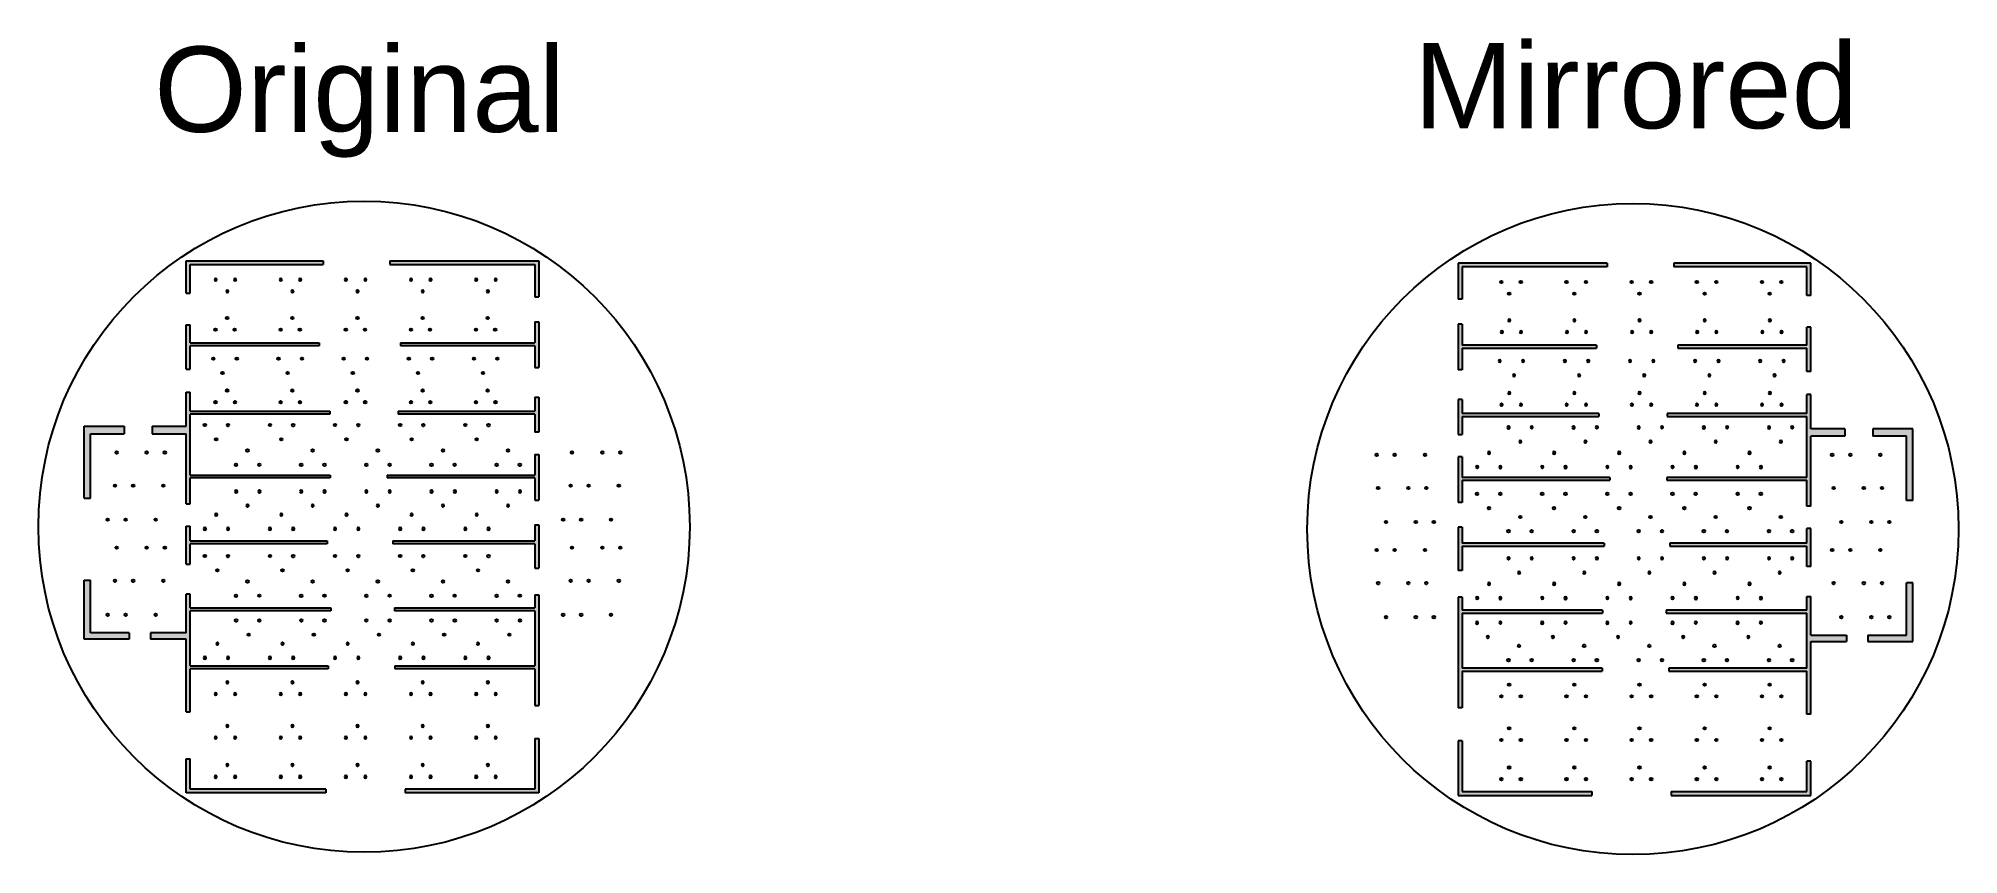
# Model space of a CAD drawing. Header units: inches. Extents: x 31 to 294832, y -349 to 124998.
import ezdxf

# ---------------------------------------------------------------- set-up
doc = ezdxf.new("R2010")
doc.units = ezdxf.units.IN
doc.header["$MEASUREMENT"] = 0
doc.styles.get("Standard").update_dxf_attribs({"font": 'arial.ttf'})

# ---------------------------------------------------------------- blocks, each defined once
blk = doc.blocks.new('*U144')
h = blk.add_hatch(color=256)
h.dxf.hatch_style = 1
edge = h.paths.add_edge_path()
edge.add_arc((-1494, -897), 195, 0, 360)
edge = h.paths.add_edge_path()
edge.add_arc((1494, -897), 195, 0, 360)
edge = h.paths.add_edge_path()
edge.add_arc((300, 897), 195, 0, 360)
for centre in [(300, 897), (-1494, -897), (1494, -897)]:
    blk.add_circle(centre, 195)
blk = doc.blocks.new('*U119')
at = {"color": 0, "linetype": 'ByBlock', "lineweight": -2, "transparency": 16777216}
for p in [(0, 0), (10000, 0), (20000, 0), (30000, 0), (40000, 0)]:
    blk.add_blockref('*U144', p, dxfattribs=at)
blk = doc.blocks.new('*U120')
h = blk.add_hatch(color=256)
h.dxf.hatch_style = 1
edge = h.paths.add_edge_path()
edge.add_arc((1468, -894), 195, 0, 360)
edge = h.paths.add_edge_path()
edge.add_arc((-1468, -894), 195, 0, 360)
edge = h.paths.add_edge_path()
edge.add_arc((323, 894), 195, 0, 360)
for centre in [(323, 894), (-1468, -894), (1468, -894)]:
    blk.add_circle(centre, 195)
blk = doc.blocks.new('*U117')
at = {"color": 0, "linetype": 'ByBlock', "lineweight": -2, "transparency": 16777216}
for p in [(0, 0), (10000, 0), (20000, 0), (30000, 0), (40000, 0)]:
    blk.add_blockref('*U120', p, dxfattribs=at)
blk = doc.blocks.new('*U118')
h = blk.add_hatch(color=256)
h.dxf.hatch_style = 1
edge = h.paths.add_edge_path()
edge.add_arc((1794, 1096), 195, 0, 360)
edge = h.paths.add_edge_path()
edge.add_arc((-1794, 1096), 195, 0, 360)
edge = h.paths.add_edge_path()
edge.add_arc((-400, -1096), 195, 0, 360)
for centre in [(-1794, 1096), (1794, 1096), (-400, -1096)]:
    blk.add_circle(centre, 195)
blk = doc.blocks.new('*U121')
at = {"color": 0, "linetype": 'ByBlock', "lineweight": -2, "transparency": 16777216}
for p in [(0, 0), (10000, 0), (20000, 0), (30000, 0), (40000, 0)]:
    blk.add_blockref('*U118', p, dxfattribs=at)
blk = doc.blocks.new('*U122')
h = blk.add_hatch(color=256)
h.dxf.hatch_style = 1
edge = h.paths.add_edge_path()
edge.add_arc((1490, -893), 195, 0, 360)
edge = h.paths.add_edge_path()
edge.add_arc((-1490, -893), 195, 0, 360)
edge = h.paths.add_edge_path()
edge.add_arc((301, 893), 195, 0, 360)
for centre in [(301, 893), (-1490, -893), (1490, -893)]:
    blk.add_circle(centre, 195)
blk = doc.blocks.new('*U127')
at = {"color": 0, "linetype": 'ByBlock', "lineweight": -2, "transparency": 16777216}
for p in [(0, 0), (10000, 0), (20000, 0), (30000, 0), (40000, 0)]:
    blk.add_blockref('*U122', p, dxfattribs=at)
blk = doc.blocks.new('*U128')
h = blk.add_hatch(color=256)
h.dxf.hatch_style = 1
edge = h.paths.add_edge_path()
edge.add_arc((-1786, -1099), 195, 0, 360)
edge = h.paths.add_edge_path()
edge.add_arc((1786, -1088), 195, 0, 360)
edge = h.paths.add_edge_path()
edge.add_arc((-34, 1099), 195, 0, 360)
for centre in [(-34, 1099), (-1786, -1099), (1786, -1088)]:
    blk.add_circle(centre, 195)
blk = doc.blocks.new('*U129')
at = {"color": 0, "linetype": 'ByBlock', "lineweight": -2, "transparency": 16777216}
for p in [(0, 0), (10000, 0), (20000, 0), (30000, 0), (40000, 0)]:
    blk.add_blockref('*U128', p, dxfattribs=at)
blk = doc.blocks.new('*U130')
h = blk.add_hatch(color=256)
h.dxf.hatch_style = 1
edge = h.paths.add_edge_path()
edge.add_arc((-1783, 1095), 195, 0, 360)
edge = h.paths.add_edge_path()
edge.add_arc((-34, -1095), 195, 0, 360)
edge = h.paths.add_edge_path()
edge.add_arc((1783, 1091), 195, 0, 360)
for centre in [(-1783, 1095), (1783, 1091), (-34, -1095)]:
    blk.add_circle(centre, 195)
blk = doc.blocks.new('*U126')
at = {"color": 0, "linetype": 'ByBlock', "lineweight": -2, "transparency": 16777216}
for p in [(0, 0), (10000, 0), (20000, 0), (30000, 0), (40000, 0)]:
    blk.add_blockref('*U130', p, dxfattribs=at)
blk = doc.blocks.new('*U131')
for centre in [(-40, 1099), (-1787, -1099), (1787, -1088)]:
    blk.add_circle(centre, 195)
blk = doc.blocks.new('*U133')
at = {"color": 0, "linetype": 'ByBlock', "lineweight": -2, "transparency": 16777216}
for p in [(0, 0), (10000, 0), (20000, 0), (30000, 0), (40000, 0)]:
    blk.add_blockref('*U131', p, dxfattribs=at)
blk = doc.blocks.new('*U132')
h = blk.add_hatch(color=256)
h.dxf.hatch_style = 1
edge = h.paths.add_edge_path()
edge.add_arc((-34, -1095), 195, 0, 360)
edge = h.paths.add_edge_path()
edge.add_arc((1783, 1091), 195, 0, 360)
edge = h.paths.add_edge_path()
edge.add_arc((-1783, 1095), 195, 0, 360)
for centre in [(-1783, 1095), (1783, 1091), (-34, -1095)]:
    blk.add_circle(centre, 195)
blk = doc.blocks.new('*U134')
at = {"color": 0, "linetype": 'ByBlock', "lineweight": -2, "transparency": 16777216}
for p in [(0, 0), (10000, 0), (20000, 0), (30000, 0), (40000, 0)]:
    blk.add_blockref('*U132', p, dxfattribs=at)
blk = doc.blocks.new('*U135')
h = blk.add_hatch(color=256)
h.dxf.hatch_style = 1
edge = h.paths.add_edge_path()
edge.add_arc((-1783, 1095), 195, 0, 360)
edge = h.paths.add_edge_path()
edge.add_arc((1783, 1091), 195, 0, 360)
edge = h.paths.add_edge_path()
edge.add_arc((151, -1095), 195, 0, 360)
for centre in [(-1783, 1095), (1783, 1091), (151, -1095)]:
    blk.add_circle(centre, 195)
blk = doc.blocks.new('*U136')
at = {"color": 0, "linetype": 'ByBlock', "lineweight": -2, "transparency": 16777216}
for p in [(0, 0), (10000, 0), (20000, 0), (30000, 0), (40000, 0)]:
    blk.add_blockref('*U135', p, dxfattribs=at)
blk = doc.blocks.new('*U123')
h = blk.add_hatch(color=256)
h.dxf.hatch_style = 1
edge = h.paths.add_edge_path()
edge.add_arc((145, -1099), 195, 0, 360)
edge = h.paths.add_edge_path()
edge.add_arc((1787, 1088), 195, 0, 360)
edge = h.paths.add_edge_path()
edge.add_arc((-1787, 1099), 195, 0, 360)
for centre in [(-1787, 1099), (1787, 1088), (145, -1099)]:
    blk.add_circle(centre, 195)
blk = doc.blocks.new('*U124')
at = {"color": 0, "linetype": 'ByBlock', "lineweight": -2, "transparency": 16777216}
for p in [(0, 0), (10000, 0), (20000, 0), (30000, 0), (40000, 0)]:
    blk.add_blockref('*U123', p, dxfattribs=at)
blk = doc.blocks.new('*U125')
h = blk.add_hatch(color=256)
h.dxf.hatch_style = 1
edge = h.paths.add_edge_path()
edge.add_arc((-1786, -1099), 195, 0, 360)
edge = h.paths.add_edge_path()
edge.add_arc((1786, -1088), 195, 0, 360)
edge = h.paths.add_edge_path()
edge.add_arc((-34, 1099), 195, 0, 360)
for centre in [(-34, 1099), (-1786, -1099), (1786, -1088)]:
    blk.add_circle(centre, 195)
blk = doc.blocks.new('*U113')
at = {"color": 0, "linetype": 'ByBlock', "lineweight": -2, "transparency": 16777216}
for p in [(0, 0), (10000, 0), (20000, 0), (30000, 0), (40000, 0)]:
    blk.add_blockref('*U125', p, dxfattribs=at)
blk = doc.blocks.new('*U115')
h = blk.add_hatch(color=256)
h.dxf.hatch_style = 1
edge = h.paths.add_edge_path()
edge.add_arc((149, -1095), 195, 0, 360)
edge = h.paths.add_edge_path()
edge.add_arc((-1783, 1095), 195, 0, 360)
edge = h.paths.add_edge_path()
edge.add_arc((1783, 1091), 195, 0, 360)
for centre in [(-1783, 1095), (1783, 1091), (149, -1095)]:
    blk.add_circle(centre, 195)
blk = doc.blocks.new('*U116')
at = {"color": 0, "linetype": 'ByBlock', "lineweight": -2, "transparency": 16777216}
for p in [(0, 0), (10000, 0), (20000, 0), (30000, 0), (40000, 0)]:
    blk.add_blockref('*U115', p, dxfattribs=at)
blk = doc.blocks.new('*U186')
h = blk.add_hatch(color=256)
h.dxf.hatch_style = 1
edge = h.paths.add_edge_path()
edge.add_arc((300, -897), 195, 0, 360)
edge = h.paths.add_edge_path()
edge.add_arc((1494, 897), 195, 0, 360)
edge = h.paths.add_edge_path()
edge.add_arc((-1494, 897), 195, 0, 360)
for centre in [(-1494, 897), (1494, 897), (300, -897)]:
    blk.add_circle(centre, 195)
blk = doc.blocks.new('*U187')
at = {"color": 0, "linetype": 'ByBlock', "lineweight": -2, "transparency": 16777216}
for p in [(0, 0), (10000, 0), (20000, 0), (30000, 0), (40000, 0)]:
    blk.add_blockref('*U186', p, dxfattribs=at)
blk = doc.blocks.new('*U188')
h = blk.add_hatch(color=256)
h.dxf.hatch_style = 1
edge = h.paths.add_edge_path()
edge.add_arc((-1494, 897), 195, 0, 360)
edge = h.paths.add_edge_path()
edge.add_arc((1494, 897), 195, 0, 360)
edge = h.paths.add_edge_path()
edge.add_arc((300, -897), 195, 0, 360)
for centre in [(-1494, 897), (1494, 897), (300, -897)]:
    blk.add_circle(centre, 195)
blk = doc.blocks.new('*U189')
at = {"color": 0, "linetype": 'ByBlock', "lineweight": -2, "transparency": 16777216}
for p in [(0, 0), (10000, 0), (20000, 0), (30000, 0), (40000, 0)]:
    blk.add_blockref('*U188', p, dxfattribs=at)
blk = doc.blocks.new('*U190')
h = blk.add_hatch(color=256)
h.dxf.hatch_style = 1
edge = h.paths.add_edge_path()
edge.add_arc((300, -897), 195, 0, 360)
edge = h.paths.add_edge_path()
edge.add_arc((1494, 897), 195, 0, 360)
edge = h.paths.add_edge_path()
edge.add_arc((-1494, 897), 195, 0, 360)
for centre in [(-1494, 897), (1494, 897), (300, -897)]:
    blk.add_circle(centre, 195)
blk = doc.blocks.new('*U191')
at = {"color": 0, "linetype": 'ByBlock', "lineweight": -2, "transparency": 16777216}
for p in [(0, 0), (10000, 0), (20000, 0), (30000, 0), (40000, 0)]:
    blk.add_blockref('*U190', p, dxfattribs=at)
blk = doc.blocks.new('*U325')
h = blk.add_hatch(color=256)
h.dxf.hatch_style = 1
edge = h.paths.add_edge_path()
edge.add_arc((-1494, -897), 195, 0, 360)
edge = h.paths.add_edge_path()
edge.add_arc((1494, -897), 195, 0, 360)
edge = h.paths.add_edge_path()
edge.add_arc((300, 897), 195, 0, 360)
for centre in [(300, 897), (-1494, -897), (1494, -897)]:
    blk.add_circle(centre, 195)
blk = doc.blocks.new('*U303')
at = {"color": 0, "linetype": 'ByBlock', "lineweight": -2, "transparency": 16777216}
for p in [(0, 0), (10000, 0), (20000, 0), (30000, 0), (40000, 0)]:
    blk.add_blockref('*U325', p, dxfattribs=at)
blk = doc.blocks.new('*U304')
h = blk.add_hatch(color=256)
h.dxf.hatch_style = 1
edge = h.paths.add_edge_path()
edge.add_arc((1468, -894), 195, 0, 360)
edge = h.paths.add_edge_path()
edge.add_arc((-1468, -894), 195, 0, 360)
edge = h.paths.add_edge_path()
edge.add_arc((323, 894), 195, 0, 360)
for centre in [(323, 894), (-1468, -894), (1468, -894)]:
    blk.add_circle(centre, 195)
blk = doc.blocks.new('*U301')
at = {"color": 0, "linetype": 'ByBlock', "lineweight": -2, "transparency": 16777216}
for p in [(0, 0), (10000, 0), (20000, 0), (30000, 0), (40000, 0)]:
    blk.add_blockref('*U304', p, dxfattribs=at)
blk = doc.blocks.new('*U302')
h = blk.add_hatch(color=256)
h.dxf.hatch_style = 1
edge = h.paths.add_edge_path()
edge.add_arc((1794, 1096), 195, 0, 360)
edge = h.paths.add_edge_path()
edge.add_arc((-1794, 1096), 195, 0, 360)
edge = h.paths.add_edge_path()
edge.add_arc((-400, -1096), 195, 0, 360)
for centre in [(-1794, 1096), (1794, 1096), (-400, -1096)]:
    blk.add_circle(centre, 195)
blk = doc.blocks.new('*U305')
at = {"color": 0, "linetype": 'ByBlock', "lineweight": -2, "transparency": 16777216}
for p in [(0, 0), (10000, 0), (20000, 0), (30000, 0), (40000, 0)]:
    blk.add_blockref('*U302', p, dxfattribs=at)
blk = doc.blocks.new('*U306')
h = blk.add_hatch(color=256)
h.dxf.hatch_style = 1
edge = h.paths.add_edge_path()
edge.add_arc((1490, -893), 195, 0, 360)
edge = h.paths.add_edge_path()
edge.add_arc((-1490, -893), 195, 0, 360)
edge = h.paths.add_edge_path()
edge.add_arc((301, 893), 195, 0, 360)
for centre in [(301, 893), (-1490, -893), (1490, -893)]:
    blk.add_circle(centre, 195)
blk = doc.blocks.new('*U315')
at = {"color": 0, "linetype": 'ByBlock', "lineweight": -2, "transparency": 16777216}
for p in [(0, 0), (10000, 0), (20000, 0), (30000, 0), (40000, 0)]:
    blk.add_blockref('*U306', p, dxfattribs=at)
blk = doc.blocks.new('*U316')
h = blk.add_hatch(color=256)
h.dxf.hatch_style = 1
edge = h.paths.add_edge_path()
edge.add_arc((-1786, -1099), 195, 0, 360)
edge = h.paths.add_edge_path()
edge.add_arc((1786, -1088), 195, 0, 360)
edge = h.paths.add_edge_path()
edge.add_arc((-34, 1099), 195, 0, 360)
for centre in [(-34, 1099), (-1786, -1099), (1786, -1088)]:
    blk.add_circle(centre, 195)
blk = doc.blocks.new('*U317')
at = {"color": 0, "linetype": 'ByBlock', "lineweight": -2, "transparency": 16777216}
for p in [(0, 0), (10000, 0), (20000, 0), (30000, 0), (40000, 0)]:
    blk.add_blockref('*U316', p, dxfattribs=at)
blk = doc.blocks.new('*U318')
h = blk.add_hatch(color=256)
h.dxf.hatch_style = 1
edge = h.paths.add_edge_path()
edge.add_arc((-1783, 1095), 195, 0, 360)
edge = h.paths.add_edge_path()
edge.add_arc((-34, -1095), 195, 0, 360)
edge = h.paths.add_edge_path()
edge.add_arc((1783, 1091), 195, 0, 360)
for centre in [(-1783, 1095), (1783, 1091), (-34, -1095)]:
    blk.add_circle(centre, 195)
blk = doc.blocks.new('*U314')
at = {"color": 0, "linetype": 'ByBlock', "lineweight": -2, "transparency": 16777216}
for p in [(0, 0), (10000, 0), (20000, 0), (30000, 0), (40000, 0)]:
    blk.add_blockref('*U318', p, dxfattribs=at)
blk = doc.blocks.new('*U319')
for centre in [(-40, 1099), (-1787, -1099), (1787, -1088)]:
    blk.add_circle(centre, 195)
blk = doc.blocks.new('*U321')
at = {"color": 0, "linetype": 'ByBlock', "lineweight": -2, "transparency": 16777216}
for p in [(0, 0), (10000, 0), (20000, 0), (30000, 0), (40000, 0)]:
    blk.add_blockref('*U319', p, dxfattribs=at)
blk = doc.blocks.new('*U320')
h = blk.add_hatch(color=256)
h.dxf.hatch_style = 1
edge = h.paths.add_edge_path()
edge.add_arc((-34, -1095), 195, 0, 360)
edge = h.paths.add_edge_path()
edge.add_arc((1783, 1091), 195, 0, 360)
edge = h.paths.add_edge_path()
edge.add_arc((-1783, 1095), 195, 0, 360)
for centre in [(-1783, 1095), (1783, 1091), (-34, -1095)]:
    blk.add_circle(centre, 195)
blk = doc.blocks.new('*U322')
at = {"color": 0, "linetype": 'ByBlock', "lineweight": -2, "transparency": 16777216}
for p in [(0, 0), (10000, 0), (20000, 0), (30000, 0), (40000, 0)]:
    blk.add_blockref('*U320', p, dxfattribs=at)
blk = doc.blocks.new('*U323')
h = blk.add_hatch(color=256)
h.dxf.hatch_style = 1
edge = h.paths.add_edge_path()
edge.add_arc((-1783, 1095), 195, 0, 360)
edge = h.paths.add_edge_path()
edge.add_arc((1783, 1091), 195, 0, 360)
edge = h.paths.add_edge_path()
edge.add_arc((151, -1095), 195, 0, 360)
for centre in [(-1783, 1095), (1783, 1091), (151, -1095)]:
    blk.add_circle(centre, 195)
blk = doc.blocks.new('*U324')
at = {"color": 0, "linetype": 'ByBlock', "lineweight": -2, "transparency": 16777216}
for p in [(0, 0), (10000, 0), (20000, 0), (30000, 0), (40000, 0)]:
    blk.add_blockref('*U323', p, dxfattribs=at)
blk = doc.blocks.new('*U307')
h = blk.add_hatch(color=256)
h.dxf.hatch_style = 1
edge = h.paths.add_edge_path()
edge.add_arc((145, -1099), 195, 0, 360)
edge = h.paths.add_edge_path()
edge.add_arc((1787, 1088), 195, 0, 360)
edge = h.paths.add_edge_path()
edge.add_arc((-1787, 1099), 195, 0, 360)
for centre in [(-1787, 1099), (1787, 1088), (145, -1099)]:
    blk.add_circle(centre, 195)
blk = doc.blocks.new('*U312')
at = {"color": 0, "linetype": 'ByBlock', "lineweight": -2, "transparency": 16777216}
for p in [(0, 0), (10000, 0), (20000, 0), (30000, 0), (40000, 0)]:
    blk.add_blockref('*U307', p, dxfattribs=at)
blk = doc.blocks.new('*U313')
h = blk.add_hatch(color=256)
h.dxf.hatch_style = 1
edge = h.paths.add_edge_path()
edge.add_arc((-1786, -1099), 195, 0, 360)
edge = h.paths.add_edge_path()
edge.add_arc((1786, -1088), 195, 0, 360)
edge = h.paths.add_edge_path()
edge.add_arc((-34, 1099), 195, 0, 360)
for centre in [(-34, 1099), (-1786, -1099), (1786, -1088)]:
    blk.add_circle(centre, 195)
blk = doc.blocks.new('*U298')
at = {"color": 0, "linetype": 'ByBlock', "lineweight": -2, "transparency": 16777216}
for p in [(0, 0), (10000, 0), (20000, 0), (30000, 0), (40000, 0)]:
    blk.add_blockref('*U313', p, dxfattribs=at)
blk = doc.blocks.new('*U299')
h = blk.add_hatch(color=256)
h.dxf.hatch_style = 1
edge = h.paths.add_edge_path()
edge.add_arc((149, -1095), 195, 0, 360)
edge = h.paths.add_edge_path()
edge.add_arc((-1783, 1095), 195, 0, 360)
edge = h.paths.add_edge_path()
edge.add_arc((1783, 1091), 195, 0, 360)
for centre in [(-1783, 1095), (1783, 1091), (149, -1095)]:
    blk.add_circle(centre, 195)
blk = doc.blocks.new('*U300')
at = {"color": 0, "linetype": 'ByBlock', "lineweight": -2, "transparency": 16777216}
for p in [(0, 0), (10000, 0), (20000, 0), (30000, 0), (40000, 0)]:
    blk.add_blockref('*U299', p, dxfattribs=at)
blk = doc.blocks.new('*U326')
h = blk.add_hatch(color=256)
h.dxf.hatch_style = 1
edge = h.paths.add_edge_path()
edge.add_arc((300, -897), 195, 0, 360)
edge = h.paths.add_edge_path()
edge.add_arc((1494, 897), 195, 0, 360)
edge = h.paths.add_edge_path()
edge.add_arc((-1494, 897), 195, 0, 360)
for centre in [(-1494, 897), (1494, 897), (300, -897)]:
    blk.add_circle(centre, 195)
blk = doc.blocks.new('*U327')
at = {"color": 0, "linetype": 'ByBlock', "lineweight": -2, "transparency": 16777216}
for p in [(0, 0), (10000, 0), (20000, 0), (30000, 0), (40000, 0)]:
    blk.add_blockref('*U326', p, dxfattribs=at)
blk = doc.blocks.new('*U308')
h = blk.add_hatch(color=256)
h.dxf.hatch_style = 1
edge = h.paths.add_edge_path()
edge.add_arc((-1494, 897), 195, 0, 360)
edge = h.paths.add_edge_path()
edge.add_arc((1494, 897), 195, 0, 360)
edge = h.paths.add_edge_path()
edge.add_arc((300, -897), 195, 0, 360)
for centre in [(-1494, 897), (1494, 897), (300, -897)]:
    blk.add_circle(centre, 195)
blk = doc.blocks.new('*U309')
at = {"color": 0, "linetype": 'ByBlock', "lineweight": -2, "transparency": 16777216}
for p in [(0, 0), (10000, 0), (20000, 0), (30000, 0), (40000, 0)]:
    blk.add_blockref('*U308', p, dxfattribs=at)
blk = doc.blocks.new('*U310')
h = blk.add_hatch(color=256)
h.dxf.hatch_style = 1
edge = h.paths.add_edge_path()
edge.add_arc((300, -897), 195, 0, 360)
edge = h.paths.add_edge_path()
edge.add_arc((1494, 897), 195, 0, 360)
edge = h.paths.add_edge_path()
edge.add_arc((-1494, 897), 195, 0, 360)
for centre in [(-1494, 897), (1494, 897), (300, -897)]:
    blk.add_circle(centre, 195)
blk = doc.blocks.new('*U311')
at = {"color": 0, "linetype": 'ByBlock', "lineweight": -2, "transparency": 16777216}
for p in [(0, 0), (10000, 0), (20000, 0), (30000, 0), (40000, 0)]:
    blk.add_blockref('*U310', p, dxfattribs=at)

msp = doc.modelspace()

# ---------------------------------------------------------------- hatches: boundary and pattern name
h = msp.add_hatch(color=256)
h.dxf.hatch_style = 1
h.paths.add_polyline_path([(22722, 85876), (23322, 85876), (23322, 90257), (43762, 90257), (43762, 90857), (22722, 90857)])
h = msp.add_hatch(color=256)
h.dxf.hatch_style = 1
h.paths.add_polyline_path([(53997, 90857), (53997, 90257), (76264, 90257), (76264, 85290), (76864, 85290), (76864, 90857)])
h = msp.add_hatch(color=256)
h.dxf.hatch_style = 1
h.paths.add_polyline_path([(240865, 90495), (240865, 89895), (218598, 89895), (218598, 84928), (217998, 84928), (217998, 90495)])
h = msp.add_hatch(color=256)
h.dxf.hatch_style = 1
h.paths.add_polyline_path([(272140, 85514), (271540, 85514), (271540, 89895), (251101, 89895), (251101, 90495), (272140, 90495)])
h = msp.add_hatch(color=256)
h.dxf.hatch_style = 1
h.paths.add_polyline_path([(43128, 78243), (23322, 78243), (23322, 81017), (22722, 81017), (22722, 74211), (23322, 74211), (23322, 77796), (43128, 77796)])
h.paths.add_polyline_path([(76864, 81449), (76264, 81449), (76264, 78243), (55609, 78243), (55609, 77796), (76264, 77796), (76264, 74478), (76864, 74478)])
h = msp.add_hatch(color=256)
h.dxf.hatch_style = 1
h.paths.add_polyline_path([(272140, 80655), (271540, 80655), (271540, 77882), (251735, 77882), (251735, 77434), (271540, 77434), (271540, 73850), (272140, 73850)])
h.paths.add_polyline_path([(217998, 74116), (218598, 74116), (218598, 77434), (239253, 77434), (239253, 77882), (218598, 77882), (218598, 81087), (217998, 81087)])
h = msp.add_hatch(color=256)
h.dxf.hatch_style = 1
h.paths.add_polyline_path([(17502, 65423), (17502, 64261), (22722, 64261), (22722, 53503), (23322, 53503), (23322, 57494), (44841, 57494), (44841, 57942), (23322, 57942), (23322, 67298), (44773, 67298), (44773, 67746), (23322, 67746), (23322, 70667), (22722, 70667), (22722, 65423)])
h = msp.add_hatch(color=256)
h.dxf.hatch_style = 1
h.paths.add_polyline_path([(76864, 69879), (76264, 69879), (76264, 67746), (55251, 67746), (55251, 67298), (76264, 67298), (76264, 64520), (76864, 64520)])
h.paths.add_polyline_path([(76864, 61098), (76264, 61098), (76264, 57942), (53554, 57942), (53554, 57494), (76264, 57494), (76264, 54107), (76864, 54107)])
h = msp.add_hatch(color=256)
h.dxf.hatch_style = 1
h.paths.add_polyline_path([(218598, 69518), (217998, 69518), (217998, 64158), (218598, 64158), (218598, 66936), (239612, 66936), (239612, 67384), (218598, 67384)])
h.paths.add_polyline_path([(218598, 60736), (217998, 60736), (217998, 53745), (218598, 53745), (218598, 57133), (241309, 57133), (241309, 57580), (218598, 57580)])
h = msp.add_hatch(color=256)
h.dxf.hatch_style = 1
h.paths.add_polyline_path([(277361, 65061), (277361, 63899), (272140, 63899), (272140, 53141), (271540, 53141), (271540, 57133), (250022, 57133), (250022, 57580), (271540, 57580), (271540, 66936), (250090, 66936), (250090, 67384), (271540, 67384), (271540, 70305), (272140, 70305), (272140, 65061)])
h = msp.add_hatch(color=256)
h.dxf.hatch_style = 1
h.paths.add_polyline_path([(13188, 65423), (13188, 64261), (8030, 64261), (8030, 54412), (7069, 54412), (7069, 65423)])
h.paths.add_polyline_path([(7069, 41774), (8030, 41774), (8030, 33713), (13976, 33713), (13976, 32737), (7069, 32737)])
h = msp.add_hatch(color=256)
h.dxf.hatch_style = 1
h.paths.add_polyline_path([(281675, 65061), (281675, 63899), (286833, 63899), (286833, 54050), (287794, 54050), (287794, 65061)])
h.paths.add_polyline_path([(287794, 41412), (286833, 41412), (286833, 33351), (280886, 33351), (280886, 32375), (287794, 32375)])
h = msp.add_hatch(color=256)
h.dxf.hatch_style = 1
edge = h.paths.add_edge_path()
edge.add_arc((18024, 36487), 195, 0, 360)
edge = h.paths.add_edge_path()
edge.add_arc((13427, 36487), 195, 0, 360)
edge = h.paths.add_edge_path()
edge.add_arc((10660, 36487), 195, 0, 360)
edge = h.paths.add_edge_path()
edge.add_arc((12035, 46794), 195, 0, 360)
edge = h.paths.add_edge_path()
edge.add_arc((16666, 46794), 195, 0, 360)
edge = h.paths.add_edge_path()
edge.add_arc((19439, 46794), 195, 0, 360)
edge = h.paths.add_edge_path()
edge.add_arc((19205, 41709), 195, 0, 360)
edge = h.paths.add_edge_path()
edge.add_arc((11805, 41709), 195, 0, 360)
edge = h.paths.add_edge_path()
edge.add_arc((14578, 41709), 195, 0, 360)
edge = h.paths.add_edge_path()
edge.add_arc((18024, 51095), 195, 0, 360)
edge = h.paths.add_edge_path()
edge.add_arc((13427, 51095), 195, 0, 360)
edge = h.paths.add_edge_path()
edge.add_arc((10660, 51095), 195, 0, 360)
edge = h.paths.add_edge_path()
edge.add_arc((12035, 61402), 195, 0, 360)
edge = h.paths.add_edge_path()
edge.add_arc((16666, 61402), 195, 0, 360)
edge = h.paths.add_edge_path()
edge.add_arc((19439, 61402), 195, 0, 360)
edge = h.paths.add_edge_path()
edge.add_arc((19205, 56317), 195, 0, 360)
edge = h.paths.add_edge_path()
edge.add_arc((11805, 56317), 195, 0, 360)
edge = h.paths.add_edge_path()
edge.add_arc((14578, 56317), 195, 0, 360)
h = msp.add_hatch(color=256)
h.dxf.hatch_style = 1
edge = h.paths.add_edge_path()
edge.add_arc((87954, 36487), 195, 0, 360)
edge = h.paths.add_edge_path()
edge.add_arc((83358, 36487), 195, 0, 360)
edge = h.paths.add_edge_path()
edge.add_arc((80590, 36487), 195, 0, 360)
edge = h.paths.add_edge_path()
edge.add_arc((81966, 46794), 195, 0, 360)
edge = h.paths.add_edge_path()
edge.add_arc((86597, 46794), 195, 0, 360)
edge = h.paths.add_edge_path()
edge.add_arc((89370, 46794), 195, 0, 360)
edge = h.paths.add_edge_path()
edge.add_arc((89136, 41709), 195, 0, 360)
edge = h.paths.add_edge_path()
edge.add_arc((81736, 41709), 195, 0, 360)
edge = h.paths.add_edge_path()
edge.add_arc((84509, 41709), 195, 0, 360)
edge = h.paths.add_edge_path()
edge.add_arc((87954, 51095), 195, 0, 360)
edge = h.paths.add_edge_path()
edge.add_arc((83358, 51095), 195, 0, 360)
edge = h.paths.add_edge_path()
edge.add_arc((80590, 51095), 195, 0, 360)
edge = h.paths.add_edge_path()
edge.add_arc((81966, 61402), 195, 0, 360)
edge = h.paths.add_edge_path()
edge.add_arc((86597, 61402), 195, 0, 360)
edge = h.paths.add_edge_path()
edge.add_arc((89370, 61402), 195, 0, 360)
edge = h.paths.add_edge_path()
edge.add_arc((89136, 56317), 195, 0, 360)
edge = h.paths.add_edge_path()
edge.add_arc((81736, 56317), 195, 0, 360)
edge = h.paths.add_edge_path()
edge.add_arc((84509, 56317), 195, 0, 360)
h = msp.add_hatch(color=256)
h.dxf.hatch_style = 1
edge = h.paths.add_edge_path()
edge.add_arc((206908, 36125), 195, 0, 360)
edge = h.paths.add_edge_path()
edge.add_arc((211505, 36125), 195, 0, 360)
edge = h.paths.add_edge_path()
edge.add_arc((214273, 36125), 195, 0, 360)
edge = h.paths.add_edge_path()
edge.add_arc((212897, 46432), 195, 0, 360)
edge = h.paths.add_edge_path()
edge.add_arc((208266, 46432), 195, 0, 360)
edge = h.paths.add_edge_path()
edge.add_arc((205493, 46432), 195, 0, 360)
edge = h.paths.add_edge_path()
edge.add_arc((205727, 41347), 195, 0, 360)
edge = h.paths.add_edge_path()
edge.add_arc((213127, 41347), 195, 0, 360)
edge = h.paths.add_edge_path()
edge.add_arc((210354, 41347), 195, 0, 360)
edge = h.paths.add_edge_path()
edge.add_arc((206908, 50733), 195, 0, 360)
edge = h.paths.add_edge_path()
edge.add_arc((211505, 50733), 195, 0, 360)
edge = h.paths.add_edge_path()
edge.add_arc((214273, 50733), 195, 0, 360)
edge = h.paths.add_edge_path()
edge.add_arc((212897, 61040), 195, 0, 360)
edge = h.paths.add_edge_path()
edge.add_arc((208266, 61040), 195, 0, 360)
edge = h.paths.add_edge_path()
edge.add_arc((205493, 61040), 195, 0, 360)
edge = h.paths.add_edge_path()
edge.add_arc((205727, 55955), 195, 0, 360)
edge = h.paths.add_edge_path()
edge.add_arc((213127, 55955), 195, 0, 360)
edge = h.paths.add_edge_path()
edge.add_arc((210354, 55955), 195, 0, 360)
h = msp.add_hatch(color=256)
h.dxf.hatch_style = 1
edge = h.paths.add_edge_path()
edge.add_arc((276839, 36125), 195, 0, 360)
edge = h.paths.add_edge_path()
edge.add_arc((281436, 36125), 195, 0, 360)
edge = h.paths.add_edge_path()
edge.add_arc((284203, 36125), 195, 0, 360)
edge = h.paths.add_edge_path()
edge.add_arc((282827, 46432), 195, 0, 360)
edge = h.paths.add_edge_path()
edge.add_arc((278197, 46432), 195, 0, 360)
edge = h.paths.add_edge_path()
edge.add_arc((275424, 46432), 195, 0, 360)
edge = h.paths.add_edge_path()
edge.add_arc((275657, 41347), 195, 0, 360)
edge = h.paths.add_edge_path()
edge.add_arc((283057, 41347), 195, 0, 360)
edge = h.paths.add_edge_path()
edge.add_arc((280284, 41347), 195, 0, 360)
edge = h.paths.add_edge_path()
edge.add_arc((276839, 50733), 195, 0, 360)
edge = h.paths.add_edge_path()
edge.add_arc((281436, 50733), 195, 0, 360)
edge = h.paths.add_edge_path()
edge.add_arc((284203, 50733), 195, 0, 360)
edge = h.paths.add_edge_path()
edge.add_arc((282827, 61040), 195, 0, 360)
edge = h.paths.add_edge_path()
edge.add_arc((278197, 61040), 195, 0, 360)
edge = h.paths.add_edge_path()
edge.add_arc((275424, 61040), 195, 0, 360)
edge = h.paths.add_edge_path()
edge.add_arc((275657, 55955), 195, 0, 360)
edge = h.paths.add_edge_path()
edge.add_arc((283057, 55955), 195, 0, 360)
edge = h.paths.add_edge_path()
edge.add_arc((280284, 55955), 195, 0, 360)
h = msp.add_hatch(color=256)
h.dxf.hatch_style = 1
edge = h.paths.add_edge_path()
edge.add_arc((42133, 53223), 195, 0, 360)
edge = h.paths.add_edge_path()
edge.add_arc((43960, 55409), 195, 0, 360)
edge = h.paths.add_edge_path()
edge.add_arc((40386, 55421), 195, 0, 360)
edge = h.paths.add_edge_path()
edge.add_arc((52133, 53223), 195, 0, 360)
edge = h.paths.add_edge_path()
edge.add_arc((53960, 55409), 195, 0, 360)
edge = h.paths.add_edge_path()
edge.add_arc((50386, 55421), 195, 0, 360)
edge = h.paths.add_edge_path()
edge.add_arc((62133, 53223), 195, 0, 360)
edge = h.paths.add_edge_path()
edge.add_arc((63960, 55409), 195, 0, 360)
edge = h.paths.add_edge_path()
edge.add_arc((60386, 55421), 195, 0, 360)
edge = h.paths.add_edge_path()
edge.add_arc((72133, 53223), 195, 0, 360)
edge = h.paths.add_edge_path()
edge.add_arc((73960, 55409), 195, 0, 360)
edge = h.paths.add_edge_path()
edge.add_arc((70386, 55421), 195, 0, 360)
edge = h.paths.add_edge_path()
edge.add_arc((32133, 53223), 195, 0, 360)
edge = h.paths.add_edge_path()
edge.add_arc((33960, 55409), 195, 0, 360)
edge = h.paths.add_edge_path()
edge.add_arc((30386, 55421), 195, 0, 360)
h = msp.add_hatch(color=256)
h.dxf.hatch_style = 1
edge = h.paths.add_edge_path()
edge.add_arc((252730, 52861), 195, 0, 360)
edge = h.paths.add_edge_path()
edge.add_arc((250903, 55048), 195, 0, 360)
edge = h.paths.add_edge_path()
edge.add_arc((254477, 55059), 195, 0, 360)
edge = h.paths.add_edge_path()
edge.add_arc((242730, 52861), 195, 0, 360)
edge = h.paths.add_edge_path()
edge.add_arc((240903, 55048), 195, 0, 360)
edge = h.paths.add_edge_path()
edge.add_arc((244477, 55059), 195, 0, 360)
edge = h.paths.add_edge_path()
edge.add_arc((232730, 52861), 195, 0, 360)
edge = h.paths.add_edge_path()
edge.add_arc((230903, 55048), 195, 0, 360)
edge = h.paths.add_edge_path()
edge.add_arc((234477, 55059), 195, 0, 360)
edge = h.paths.add_edge_path()
edge.add_arc((222730, 52861), 195, 0, 360)
edge = h.paths.add_edge_path()
edge.add_arc((220903, 55048), 195, 0, 360)
edge = h.paths.add_edge_path()
edge.add_arc((224477, 55059), 195, 0, 360)
edge = h.paths.add_edge_path()
edge.add_arc((262730, 52861), 195, 0, 360)
edge = h.paths.add_edge_path()
edge.add_arc((260903, 55048), 195, 0, 360)
edge = h.paths.add_edge_path()
edge.add_arc((264477, 55059), 195, 0, 360)
h = msp.add_hatch(color=256)
h.dxf.hatch_style = 1
h.paths.add_polyline_path([(76264, 43636), (76864, 43636), (76864, 50286), (76264, 50286), (76264, 47843), (54442, 47843), (54442, 47395), (76264, 47395)])
h.paths.add_polyline_path([(22722, 44270), (23322, 44270), (23322, 47395), (44362, 47395), (44362, 47843), (23322, 47843), (23322, 50104), (22722, 50104)])
h = msp.add_hatch(color=256)
h.dxf.hatch_style = 1
h.paths.add_polyline_path([(218598, 43274), (217998, 43274), (217998, 49925), (218598, 49925), (218598, 47481), (240421, 47481), (240421, 47034), (218598, 47034)])
h.paths.add_polyline_path([(272140, 43908), (271540, 43908), (271540, 47034), (250500, 47034), (250500, 47481), (271540, 47481), (271540, 49742), (272140, 49742)])
h = msp.add_hatch(color=256)
h.dxf.hatch_style = 1
h.paths.add_polyline_path([(76264, 39558), (76864, 39558), (76864, 22541), (76264, 22541), (76264, 28190), (54771, 28190), (54771, 28638), (76264, 28638), (76264, 37079), (54680, 37079), (54680, 37527), (76264, 37527)])
h.paths.add_polyline_path([(44902, 37527), (44902, 37079), (23322, 37079), (23322, 28638), (44494, 28638), (44494, 28190), (23322, 28190), (23322, 21575), (22722, 21575), (22722, 32737), (17235, 32737), (17235, 33713), (22722, 33713), (22722, 39647), (23322, 39647), (23322, 37527)])
h = msp.add_hatch(color=256)
h.dxf.hatch_style = 1
h.paths.add_polyline_path([(218598, 39196), (217998, 39196), (217998, 22179), (218598, 22179), (218598, 27828), (240092, 27828), (240092, 28276), (218598, 28276), (218598, 36717), (240182, 36717), (240182, 37165), (218598, 37165)])
h.paths.add_polyline_path([(249961, 37165), (249961, 36717), (271540, 36717), (271540, 28276), (250369, 28276), (250369, 27828), (271540, 27828), (271540, 21213), (272140, 21213), (272140, 32375), (277627, 32375), (277627, 33351), (272140, 33351), (272140, 39285), (271540, 39285), (271540, 37165)])
h = msp.add_hatch(color=256)
h.dxf.hatch_style = 1
h.paths.add_polyline_path([(22722, 14347), (23322, 14347), (23322, 9715), (44163, 9715), (44163, 9115), (22722, 9115)])
h.paths.add_polyline_path([(76864, 9115), (56324, 9115), (56324, 9715), (76264, 9715), (76264, 17494), (76864, 17494)])
h = msp.add_hatch(color=256)
h.dxf.hatch_style = 1
h.paths.add_polyline_path([(272140, 13985), (271540, 13985), (271540, 9353), (250700, 9353), (250700, 8753), (272140, 8753)])
h.paths.add_polyline_path([(217998, 8753), (238539, 8753), (238539, 9353), (218598, 9353), (218598, 17133), (217998, 17133)])

# ---------------------------------------------------------------- linework, layer by layer
for p, q in [((22722, 90857), (43762, 90857)), ((22722, 85876), (22722, 90857)), ((23322, 90257), (43762, 90257)), ((23322, 85876), (23322, 90257)), ((43762, 90857), (43762, 90257)), ((53997, 90857), (76864, 90857)), ((53997, 90857), (53997, 90257)), ((53997, 90257), (76264, 90257)), ((76264, 90257), (76264, 85290)), ((76864, 90857), (76864, 85290)), ((240865, 90495), (217998, 90495)), ((217998, 90495), (217998, 84928)), ((240865, 89895), (218598, 89895)), ((218598, 89895), (218598, 84928)), ((240865, 90495), (240865, 89895)), ((272140, 90495), (251101, 90495)), ((251101, 90495), (251101, 89895)), ((271540, 89895), (251101, 89895)), ((271540, 85514), (271540, 89895)), ((272140, 85514), (272140, 90495)), ((22722, 85876), (23322, 85876)), ((272140, 85514), (271540, 85514)), ((76264, 85290), (76864, 85290)), ((218598, 84928), (217998, 84928)), ((22722, 74211), (22722, 81017)), ((22722, 81017), (23322, 81017)), ((23322, 78243), (23322, 81017)), ((76264, 81449), (76264, 78243)), ((76264, 81449), (76864, 81449)), ((76864, 81449), (76864, 74478)), ((217998, 81087), (217998, 74116)), ((218598, 81087), (217998, 81087)), ((218598, 81087), (218598, 77882)), ((271540, 77882), (271540, 80655)), ((272140, 80655), (271540, 80655)), ((272140, 73850), (272140, 80655)), ((23322, 78243), (43128, 78243)), ((23322, 74211), (23322, 77796)), ((43128, 77796), (23322, 77796)), ((43128, 78243), (43128, 77796)), ((55609, 78243), (76264, 78243)), ((55609, 78243), (55609, 77796)), ((76264, 77796), (55609, 77796)), ((76264, 77796), (76264, 74478)), ((239253, 77882), (218598, 77882)), ((218598, 77434), (218598, 74116)), ((218598, 77434), (239253, 77434)), ((239253, 77882), (239253, 77434)), ((271540, 77882), (251735, 77882)), ((251735, 77882), (251735, 77434)), ((251735, 77434), (271540, 77434)), ((271540, 73850), (271540, 77434)), ((22722, 74211), (23322, 74211)), ((76264, 74478), (76864, 74478)), ((218598, 74116), (217998, 74116)), ((272140, 73850), (271540, 73850)), ((22722, 65423), (22722, 70667)), ((22722, 70667), (23322, 70667)), ((23322, 67746), (23322, 70667)), ((76264, 69879), (76264, 67746)), ((76264, 69879), (76864, 69879)), ((76864, 69879), (76864, 64520)), ((217998, 69518), (217998, 64158)), ((218598, 69518), (217998, 69518)), ((218598, 69518), (218598, 67384)), ((271540, 67384), (271540, 70305)), ((272140, 70305), (271540, 70305)), ((272140, 65061), (272140, 70305)), ((7069, 65423), (13188, 65423)), ((7069, 54412), (7069, 65423)), ((13188, 65423), (13188, 64261)), ((17502, 65423), (22722, 65423)), ((17502, 65423), (17502, 64261)), ((23322, 67746), (44773, 67746)), ((23322, 57942), (23322, 67298)), ((44773, 67298), (23322, 67298)), ((44773, 67746), (44773, 67298)), ((55251, 67746), (76264, 67746)), ((55251, 67746), (55251, 67298)), ((76264, 67298), (55251, 67298)), ((76264, 67298), (76264, 64520)), ((239612, 67384), (218598, 67384)), ((218598, 66936), (218598, 64158)), ((218598, 66936), (239612, 66936)), ((239612, 67384), (239612, 66936)), ((271540, 67384), (250090, 67384)), ((250090, 67384), (250090, 66936)), ((250090, 66936), (271540, 66936)), ((271540, 57580), (271540, 66936)), ((277361, 65061), (272140, 65061)), ((277361, 65061), (277361, 63899)), ((287794, 65061), (281675, 65061)), ((281675, 65061), (281675, 63899)), ((287794, 54050), (287794, 65061)), ((8030, 64261), (13188, 64261)), ((8030, 54412), (8030, 64261)), ((17502, 64261), (22722, 64261)), ((22722, 53503), (22722, 64261)), ((272140, 53141), (272140, 63899)), ((277361, 63899), (272140, 63899)), ((286833, 63899), (281675, 63899)), ((286833, 54050), (286833, 63899)), ((76264, 61098), (76264, 57942)), ((76864, 61098), (76864, 54107)), ((217998, 60736), (217998, 53745)), ((218598, 60736), (218598, 57580)), ((23322, 57942), (44841, 57942)), ((23322, 53503), (23322, 57494)), ((44841, 57494), (23322, 57494)), ((44841, 57942), (44841, 57494)), ((53554, 57942), (76264, 57942)), ((53554, 57942), (53554, 57494)), ((76264, 57494), (53554, 57494)), ((76264, 57494), (76264, 54107)), ((241309, 57580), (218598, 57580)), ((218598, 57133), (218598, 53745)), ((218598, 57133), (241309, 57133)), ((241309, 57580), (241309, 57133)), ((271540, 57580), (250022, 57580)), ((250022, 57580), (250022, 57133)), ((250022, 57133), (271540, 57133)), ((271540, 53141), (271540, 57133)), ((7069, 54412), (8030, 54412)), ((22722, 53503), (23322, 53503)), ((76264, 54107), (76864, 54107)), ((218598, 53745), (217998, 53745)), ((272140, 53141), (271540, 53141)), ((287794, 54050), (286833, 54050)), ((76264, 50286), (76264, 47843)), ((76264, 50286), (76864, 50286)), ((76864, 50286), (76864, 43636)), ((22722, 44270), (22722, 50104)), ((22722, 50104), (23322, 50104)), ((23322, 47843), (23322, 50104)), ((23322, 47843), (44362, 47843)), ((23322, 44270), (23322, 47395)), ((44362, 47395), (23322, 47395)), ((44362, 47843), (44362, 47395)), ((54442, 47843), (76264, 47843)), ((54442, 47843), (54442, 47395)), ((76264, 47395), (54442, 47395)), ((76264, 47395), (76264, 43636)), ((217998, 49925), (217998, 43274)), ((218598, 49925), (217998, 49925)), ((218598, 49925), (218598, 47481)), ((240421, 47481), (218598, 47481)), ((240421, 47481), (240421, 47034)), ((271540, 47481), (250500, 47481)), ((250500, 47481), (250500, 47034)), ((271540, 47481), (271540, 49742)), ((272140, 49742), (271540, 49742)), ((272140, 43908), (272140, 49742)), ((218598, 47034), (218598, 43274)), ((218598, 47034), (240421, 47034)), ((250500, 47034), (271540, 47034)), ((271540, 43908), (271540, 47034)), ((7069, 32737), (7069, 41774)), ((7069, 41774), (8030, 41774)), ((8030, 33713), (8030, 41774)), ((76264, 43636), (76864, 43636)), ((218598, 43274), (217998, 43274)), ((286833, 33351), (286833, 41412)), ((287794, 41412), (286833, 41412)), ((287794, 32375), (287794, 41412)), ((22722, 33713), (22722, 39647)), ((23322, 37527), (23322, 39647)), ((76264, 39558), (76264, 37527)), ((76264, 39558), (76864, 39558)), ((76864, 39558), (76864, 22541)), ((217998, 39196), (217998, 22179)), ((218598, 39196), (217998, 39196)), ((218598, 39196), (218598, 37165)), ((271540, 37165), (271540, 39285)), ((272140, 33351), (272140, 39285)), ((23322, 37527), (44902, 37527)), ((23322, 28638), (23322, 37079)), ((44902, 37079), (23322, 37079)), ((44902, 37527), (44902, 37079)), ((54680, 37527), (76264, 37527)), ((54680, 37527), (54680, 37079)), ((76264, 37079), (54680, 37079)), ((76264, 37079), (76264, 28638)), ((240182, 37165), (218598, 37165)), ((218598, 36717), (218598, 28276)), ((218598, 36717), (240182, 36717)), ((240182, 37165), (240182, 36717)), ((271540, 37165), (249961, 37165)), ((249961, 37165), (249961, 36717)), ((249961, 36717), (271540, 36717)), ((271540, 28276), (271540, 36717)), ((13976, 32737), (7069, 32737)), ((13976, 33713), (8030, 33713)), ((13976, 33713), (13976, 32737)), ((22722, 33713), (17235, 33713)), ((17235, 33713), (17235, 32737)), ((22722, 32737), (17235, 32737)), ((22722, 21575), (22722, 32737)), ((272140, 33351), (277627, 33351)), ((277627, 33351), (277627, 32375)), ((280886, 33351), (286833, 33351)), ((280886, 33351), (280886, 32375)), ((272140, 32375), (277627, 32375)), ((272140, 21213), (272140, 32375)), ((280886, 32375), (287794, 32375)), ((23322, 28638), (44494, 28638)), ((23322, 21575), (23322, 28190)), ((44494, 28190), (23322, 28190)), ((44494, 28638), (44494, 28190)), ((54771, 28638), (76264, 28638)), ((54771, 28638), (54771, 28190)), ((76264, 28190), (54771, 28190)), ((76264, 28190), (76264, 22541)), ((240092, 28276), (218598, 28276)), ((218598, 27828), (218598, 22179)), ((218598, 27828), (240092, 27828)), ((240092, 28276), (240092, 27828)), ((271540, 28276), (250369, 28276)), ((250369, 28276), (250369, 27828)), ((250369, 27828), (271540, 27828)), ((271540, 21213), (271540, 27828)), ((22722, 21575), (23322, 21575)), ((76264, 22541), (76864, 22541)), ((218598, 22179), (217998, 22179)), ((272140, 21213), (271540, 21213)), ((76264, 17494), (76264, 9715)), ((76264, 17494), (76864, 17494)), ((76864, 17494), (76864, 9115)), ((217998, 17133), (217998, 8753)), ((218598, 17133), (217998, 17133)), ((218598, 17133), (218598, 9353)), ((22722, 9115), (22722, 14347)), ((22722, 14347), (23322, 14347)), ((23322, 9715), (23322, 14347)), ((271540, 9353), (271540, 13985)), ((272140, 13985), (271540, 13985)), ((272140, 8753), (272140, 13985)), ((44163, 9115), (22722, 9115)), ((44163, 9715), (23322, 9715)), ((44163, 9715), (44163, 9115)), ((76264, 9715), (56324, 9715)), ((56324, 9715), (56324, 9115)), ((76864, 9115), (56324, 9115)), ((218598, 9353), (238539, 9353)), ((238539, 9353), (238539, 8753)), ((250700, 9353), (271540, 9353)), ((250700, 9353), (250700, 8753)), ((217998, 8753), (238539, 8753)), ((250700, 8753), (272140, 8753))]:
    msp.add_line(p, q)
for points in [[(76864, 64520), (76264, 64520)], [(217998, 64158), (218598, 64158)], [(76264, 61098), (76864, 61098)], [(218598, 60736), (217998, 60736)], [(22722, 44270), (23322, 44270)], [(272140, 43908), (271540, 43908)], [(23322, 39647), (22722, 39647)], [(271540, 39285), (272140, 39285)]]:
    msp.add_lwpolyline(points)
for centre, radius in [((50031, 50013), 50000), ((244832, 49651), 50000), ((12035, 61402), 195), ((16666, 61402), 195), ((19439, 61402), 195), ((81966, 61402), 195), ((86597, 61402), 195), ((89370, 61402), 195), ((205493, 61040), 195), ((208266, 61040), 195), ((212897, 61040), 195), ((275424, 61040), 195), ((278197, 61040), 195), ((282827, 61040), 195), ((11805, 56317), 195), ((14578, 56317), 195), ((19205, 56317), 195), ((81736, 56317), 195), ((84509, 56317), 195), ((89136, 56317), 195), ((205727, 55955), 195), ((210354, 55955), 195), ((213127, 55955), 195), ((275657, 55955), 195), ((280284, 55955), 195), ((283057, 55955), 195), ((10660, 51095), 195), ((13427, 51095), 195), ((18024, 51095), 195), ((80590, 51095), 195), ((83358, 51095), 195), ((87954, 51095), 195), ((206908, 50733), 195), ((211505, 50733), 195), ((214273, 50733), 195), ((276839, 50733), 195), ((281436, 50733), 195), ((284203, 50733), 195), ((12035, 46794), 195), ((16666, 46794), 195), ((19439, 46794), 195), ((81966, 46794), 195), ((86597, 46794), 195), ((89370, 46794), 195), ((205493, 46432), 195), ((208266, 46432), 195), ((212897, 46432), 195), ((275424, 46432), 195), ((278197, 46432), 195), ((282827, 46432), 195), ((11805, 41709), 195), ((14578, 41709), 195), ((19205, 41709), 195), ((81736, 41709), 195), ((84509, 41709), 195), ((89136, 41709), 195), ((205727, 41347), 195), ((210354, 41347), 195), ((213127, 41347), 195), ((275657, 41347), 195), ((280284, 41347), 195), ((283057, 41347), 195), ((10660, 36487), 195), ((13427, 36487), 195), ((18024, 36487), 195), ((80590, 36487), 195), ((83358, 36487), 195), ((87954, 36487), 195), ((206908, 36125), 195), ((211505, 36125), 195), ((214273, 36125), 195), ((276839, 36125), 195), ((281436, 36125), 195), ((284203, 36125), 195)]:
    msp.add_circle(centre, radius)

# ---------------------------------------------------------------- block references
at = {"xscale": -1, "rotation": 180}
for name, p in [('*U119', (28730, 87057)), ('*U133', (32173, 54322)), ('*U134', (27357, 50768)), ('*U136', (27357, 30965)), ('*U189', (28730, 25219)), ('*U187', (28730, 18501)), ('*U191', (28730, 12501))]:
    msp.add_blockref(name, p, dxfattribs=at)
at = {"rotation": 180}
for name, p in [('*U303', (266133, 86695)), ('*U321', (262690, 53960)), ('*U322', (267506, 50406)), ('*U324', (267506, 30604)), ('*U309', (266133, 24857)), ('*U327', (266133, 18139)), ('*U311', (266133, 12139))]:
    msp.add_blockref(name, p, dxfattribs=at)
for name, p in [('*U117', (28694, 81169)), ('*U121', (28695, 74715)), ('*U127', (28716, 70016)), ('*U126', (27357, 64522)), ('*U129', (32167, 60613)), ('*U116', (27357, 44407)), ('*U113', (32167, 40499)), ('*U124', (32173, 34519))]:
    msp.add_blockref(name, p)
at = {"xscale": -1}
for name, p in [('*U301', (266169, 80807)), ('*U305', (266168, 74353)), ('*U315', (266147, 69654)), ('*U314', (267506, 64160)), ('*U317', (262696, 60251)), ('*U300', (267506, 44046)), ('*U298', (262696, 40137)), ('*U312', (262690, 34157))]:
    msp.add_blockref(name, p, dxfattribs=at)

# ---------------------------------------------------------------- texts
for s, p in [('Original', (17802, 110636)), ('Mirrored', (211218, 111194))]:
    msp.add_text(s, height=13106.4).set_placement(p)

doc.saveas('drawing.dxf')
